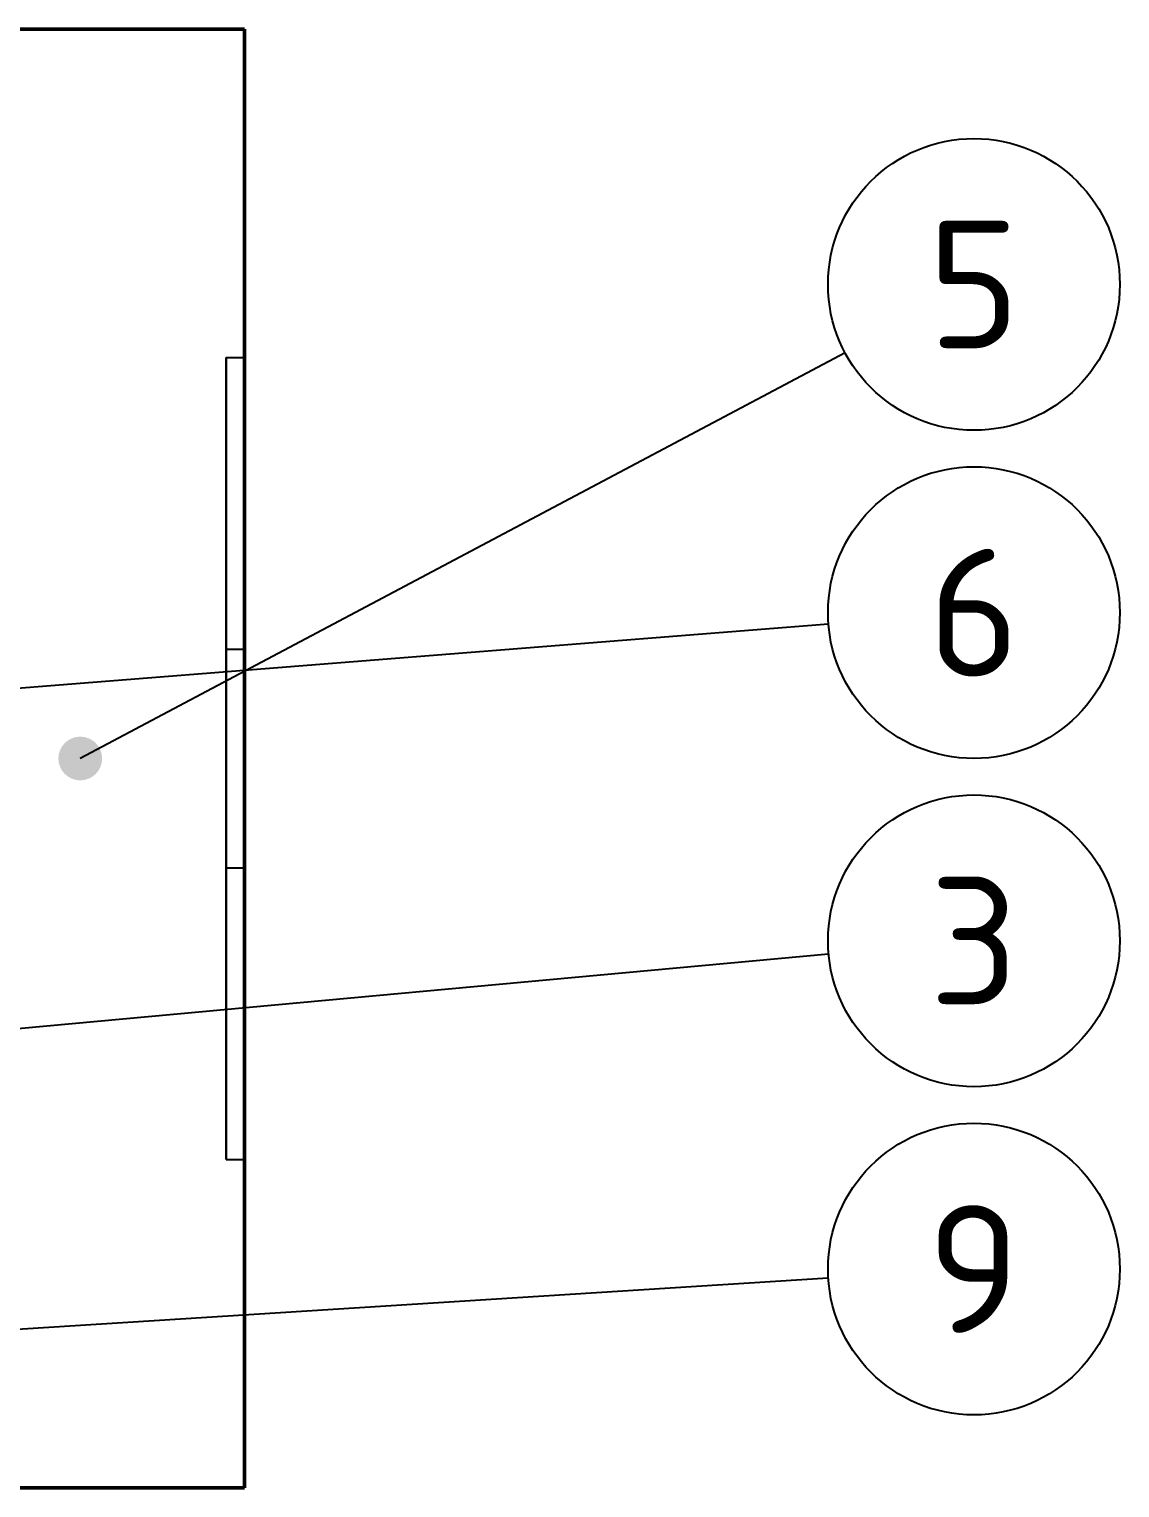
# Model space of a CAD drawing. Header units: millimetres. Extents: x 0 to 594, y 0 to 420.
# Drawn here: x 121.1 to 151, y 250 to 290 of the extents above; entities that cross this region are included whole.
import ezdxf
from ezdxf.enums import TextEntityAlignment as Align

# ---------------------------------------------------------------- set-up
doc = ezdxf.new("R2010")
doc.units = ezdxf.units.MM
doc.linetypes.add('ISO02-TRAZOS', pattern=[3.75, 3, -0.75])
for name, color, linetype, lineweight in [('01-VISIBLE', 7, 'CONTINUOUS', 50), ('02-OCULTA', 4, 'ISO02-TRAZOS', 25), ('06-TEXTO', 7, 'CONTINUOUS', 25), ('08-FINA', 5, 'CONTINUOUS', 25)]:
    doc.layers.add(name, color=color, linetype=linetype, lineweight=lineweight)
doc.styles.add('ISO3098', font='isocpeur.ttf')

msp = doc.modelspace()

# ---------------------------------------------------------------- hatches: boundary and pattern name
at = {"layer": '08-FINA'}
h = msp.add_hatch(color=7, dxfattribs=at)
h.dxf.hatch_style = 1
edge = h.paths.add_edge_path()
edge.add_arc((122.5, 270), 0.6, 0, 360)

# ---------------------------------------------------------------- linework, layer by layer
at = {"layer": '01-VISIBLE'}
for p, q in [((119, 290), (127, 290)), ((119, 250), (127, 250))]:
    msp.add_line(p, q, dxfattribs=at)
msp.add_lwpolyline([(127, 290), (127, 289.9), (127, 289.8), (127, 289.7), (127, 289.6), (127, 289.5), (127, 289.4), (127, 289.3), (127, 289.2), (127, 289.1), (127, 289), (127, 288.9), (127, 288.8), (127, 288.7), (127, 288.6), (127, 288.5), (127, 288.4), (127, 288.3), (127, 288.2), (127, 288.1), (127, 288), (127, 287.9), (127, 287.8), (127, 287.7), (127, 287.6), (127, 287.5), (127, 287.4), (127, 287.3), (127, 287.2), (127, 287.1), (127, 287), (127, 286.9), (127, 286.8), (127, 286.7), (127, 286.6), (127, 286.5), (127, 286.4), (127, 286.3), (127, 286.2), (127, 286.1), (127, 286), (127, 285.9), (127, 285.8), (127, 285.7), (127, 285.6), (127, 285.5), (127, 285.4), (127, 285.3), (127, 285.2), (127, 285.1), (127, 285), (127, 284.9), (127, 284.8), (127, 284.7), (127, 284.6), (127, 284.5), (127, 284.4), (127, 284.3), (127, 284.2), (127, 284.1), (127, 284), (127, 283.9), (127, 283.8), (127, 283.7), (127, 283.6), (127, 283.5), (127, 283.4), (127, 283.3), (127, 283.2), (127, 283.1), (127, 283), (127, 282.9), (127, 282.8), (127, 282.7), (127, 282.6), (127, 282.5), (127, 282.4), (127, 282.3), (127, 282.2), (127, 282.1), (127, 282), (127, 281.9), (127, 281.8), (127, 281.7), (127, 281.6), (127, 281.5), (127, 281.4), (127, 281.3), (127, 281.2), (127, 281.1), (127, 281), (127, 280.9), (127, 280.8), (127, 280.7), (127, 280.6), (127, 280.5), (127, 280.4), (127, 280.3), (127, 280.2), (127, 280.1), (127, 280), (127, 279.9), (127, 279.8), (127, 279.7), (127, 279.6), (127, 279.5), (127, 279.4), (127, 279.3), (127, 279.2), (127, 279.1), (127, 279), (127, 278.9), (127, 278.8), (127, 278.7), (127, 278.6), (127, 278.5), (127, 278.4), (127, 278.3), (127, 278.2), (127, 278.1), (127, 278), (127, 277.9), (127, 277.8), (127, 277.7), (127, 277.6), (127, 277.5), (127, 277.4), (127, 277.3), (127, 277.2), (127, 277.1), (127, 277), (127, 276.9), (127, 276.8), (127, 276.7), (127, 276.6), (127, 276.5), (127, 276.4), (127, 276.3), (127, 276.2), (127, 276.1), (127, 276), (127, 275.9), (127, 275.8), (127, 275.7), (127, 275.6), (127, 275.5), (127, 275.4), (127, 275.3), (127, 275.2), (127, 275.1), (127, 275), (127, 274.9), (127, 274.8), (127, 274.7), (127, 274.6), (127, 274.5), (127, 274.4), (127, 274.3), (127, 274.2), (127, 274.1), (127, 274), (127, 273.9), (127, 273.8), (127, 273.7), (127, 273.6), (127, 273.5), (127, 273.4), (127, 273.3), (127, 273.2), (127, 273.1), (127, 273), (127, 272.9), (127, 272.8), (127, 272.7), (127, 272.6), (127, 272.5), (127, 272.4), (127, 272.3), (127, 272.2), (127, 272.1), (127, 272), (127, 271.9), (127, 271.8), (127, 271.7), (127, 271.6), (127, 271.5), (127, 271.4), (127, 271.3), (127, 271.2), (127, 271.1), (127, 271), (127, 270.9), (127, 270.8), (127, 270.7), (127, 270.6), (127, 270.5), (127, 270.4), (127, 270.3), (127, 270.2), (127, 270.1), (127, 270), (127, 269.9), (127, 269.8), (127, 269.7), (127, 269.6), (127, 269.5), (127, 269.4), (127, 269.3), (127, 269.2), (127, 269.1), (127, 269), (127, 268.9), (127, 268.8), (127, 268.7), (127, 268.6), (127, 268.5), (127, 268.4), (127, 268.3), (127, 268.2), (127, 268.1), (127, 268), (127, 267.9), (127, 267.8), (127, 267.7), (127, 267.6), (127, 267.5), (127, 267.4), (127, 267.3), (127, 267.2), (127, 267.1), (127, 267), (127, 266.9), (127, 266.8), (127, 266.7), (127, 266.6), (127, 266.5), (127, 266.4), (127, 266.3), (127, 266.2), (127, 266.1), (127, 266), (127, 265.9), (127, 265.8), (127, 265.7), (127, 265.6), (127, 265.5), (127, 265.4), (127, 265.3), (127, 265.2), (127, 265.1), (127, 265), (127, 264.9), (127, 264.8), (127, 264.7), (127, 264.6), (127, 264.5), (127, 264.4), (127, 264.3), (127, 264.2), (127, 264.1), (127, 264), (127, 263.9), (127, 263.8), (127, 263.7), (127, 263.6), (127, 263.5), (127, 263.4), (127, 263.3), (127, 263.2), (127, 263.1), (127, 263), (127, 262.9), (127, 262.8), (127, 262.7), (127, 262.6), (127, 262.5), (127, 262.4), (127, 262.3), (127, 262.2), (127, 262.1), (127, 262), (127, 261.9), (127, 261.8), (127, 261.7), (127, 261.6), (127, 261.5), (127, 261.4), (127, 261.3), (127, 261.2), (127, 261.1), (127, 261), (127, 260.9), (127, 260.8), (127, 260.7), (127, 260.6), (127, 260.5), (127, 260.4), (127, 260.3), (127, 260.2), (127, 260.1), (127, 260), (127, 259.9), (127, 259.8), (127, 259.7), (127, 259.6), (127, 259.5), (127, 259.4), (127, 259.3), (127, 259.2), (127, 259.1), (127, 259), (127, 258.9), (127, 258.8), (127, 258.7), (127, 258.6), (127, 258.5), (127, 258.4), (127, 258.3), (127, 258.2), (127, 258.1), (127, 258), (127, 257.9), (127, 257.8), (127, 257.7), (127, 257.6), (127, 257.5), (127, 257.4), (127, 257.3), (127, 257.2), (127, 257.1), (127, 257), (127, 256.9), (127, 256.8), (127, 256.7), (127, 256.6), (127, 256.5), (127, 256.4), (127, 256.3), (127, 256.2), (127, 256.1), (127, 256), (127, 255.9), (127, 255.8), (127, 255.7), (127, 255.6), (127, 255.5), (127, 255.4), (127, 255.3), (127, 255.2), (127, 255.1), (127, 255), (127, 254.9), (127, 254.8), (127, 254.7), (127, 254.6), (127, 254.5), (127, 254.4), (127, 254.3), (127, 254.2), (127, 254.1), (127, 254), (127, 253.9), (127, 253.8), (127, 253.7), (127, 253.6), (127, 253.5), (127, 253.4), (127, 253.3), (127, 253.2), (127, 253.1), (127, 253), (127, 252.9), (127, 252.8), (127, 252.7), (127, 252.6), (127, 252.5), (127, 252.4), (127, 252.3), (127, 252.2), (127, 252.1), (127, 252), (127, 251.9), (127, 251.8), (127, 251.7), (127, 251.6), (127, 251.5), (127, 251.4), (127, 251.3), (127, 251.2), (127, 251.1), (127, 251), (127, 250.9), (127, 250.8), (127, 250.7), (127, 250.6), (127, 250.5), (127, 250.4), (127, 250.3), (127, 250.2), (127, 250.1), (127, 250)], dxfattribs=at)
at = {"layer": '02-OCULTA'}
for p, q in [((126.5, 281), (127, 281)), ((126.5, 273), (127, 273)), ((126.5, 267), (127, 267)), ((126.5, 259), (127, 259))]:
    msp.add_line(p, q, dxfattribs=at)
for points in [[(127, 250), (127, 250.1), (127, 250.2), (127, 250.3), (127, 250.4), (127, 250.5), (127, 250.6), (127, 250.7), (127, 250.8), (127, 250.9), (127, 251), (127, 251.1), (127, 251.2), (127, 251.3), (127, 251.4), (127, 251.5), (127, 251.6), (127, 251.7), (127, 251.8), (127, 251.9), (127, 252), (127, 252.1), (127, 252.2), (127, 252.3), (127, 252.4), (127, 252.5), (127, 252.6), (127, 252.7), (127, 252.8), (127, 252.9), (127, 253), (127, 253.1), (127, 253.2), (127, 253.3), (127, 253.4), (127, 253.5), (127, 253.6), (127, 253.7), (127, 253.8), (127, 253.9), (127, 254), (127, 254.1), (127, 254.2), (127, 254.3), (127, 254.4), (127, 254.5), (127, 254.6), (127, 254.7), (127, 254.8), (127, 254.9), (127, 255), (127, 255.1), (127, 255.2), (127, 255.3), (127, 255.4), (127, 255.5), (127, 255.6), (127, 255.7), (127, 255.8), (127, 255.9), (127, 256), (127, 256.1), (127, 256.2), (127, 256.3), (127, 256.4), (127, 256.5), (127, 256.6), (127, 256.7), (127, 256.8), (127, 256.9), (127, 257), (127, 257.1), (127, 257.2), (127, 257.3), (127, 257.4), (127, 257.5), (127, 257.6), (127, 257.7), (127, 257.8), (127, 257.9), (127, 258), (127, 258.1), (127, 258.2), (127, 258.3), (127, 258.4), (127, 258.5), (127, 258.6), (127, 258.7), (127, 258.8), (127, 258.9), (127, 259), (127, 259.1), (127, 259.2), (127, 259.3), (127, 259.4), (127, 259.5), (127, 259.6), (127, 259.7), (127, 259.8), (127, 259.9), (127, 260), (127, 260.1), (127, 260.2), (127, 260.3), (127, 260.4), (127, 260.5), (127, 260.6), (127, 260.7), (127, 260.8), (127, 260.9), (127, 261), (127, 261.1), (127, 261.2), (127, 261.3), (127, 261.4), (127, 261.5), (127, 261.6), (127, 261.7), (127, 261.8), (127, 261.9), (127, 262), (127, 262.1), (127, 262.2), (127, 262.3), (127, 262.4), (127, 262.5), (127, 262.6), (127, 262.7), (127, 262.8), (127, 262.9), (127, 263), (127, 263.1), (127, 263.2), (127, 263.3), (127, 263.4), (127, 263.5), (127, 263.6), (127, 263.7), (127, 263.8), (127, 263.9), (127, 264), (127, 264.1), (127, 264.2), (127, 264.3), (127, 264.4), (127, 264.5), (127, 264.6), (127, 264.7), (127, 264.8), (127, 264.9), (127, 265), (127, 265.1), (127, 265.2), (127, 265.3), (127, 265.4), (127, 265.5), (127, 265.6), (127, 265.7), (127, 265.8), (127, 265.9), (127, 266), (127, 266.1), (127, 266.2), (127, 266.3), (127, 266.4), (127, 266.5), (127, 266.6), (127, 266.7), (127, 266.8), (127, 266.9), (127, 267), (127, 267.1), (127, 267.2), (127, 267.3), (127, 267.4), (127, 267.5), (127, 267.6), (127, 267.7), (127, 267.8), (127, 267.9), (127, 268), (127, 268.1), (127, 268.2), (127, 268.3), (127, 268.4), (127, 268.5), (127, 268.6), (127, 268.7), (127, 268.8), (127, 268.9), (127, 269), (127, 269.1), (127, 269.2), (127, 269.3), (127, 269.4), (127, 269.5), (127, 269.6), (127, 269.7), (127, 269.8), (127, 269.9), (127, 270), (127, 270.1), (127, 270.2), (127, 270.3), (127, 270.4), (127, 270.5), (127, 270.6), (127, 270.7), (127, 270.8), (127, 270.9), (127, 271), (127, 271.1), (127, 271.2), (127, 271.3), (127, 271.4), (127, 271.5), (127, 271.6), (127, 271.7), (127, 271.8), (127, 271.9), (127, 272), (127, 272.1), (127, 272.2), (127, 272.3), (127, 272.4), (127, 272.5), (127, 272.6), (127, 272.7), (127, 272.8), (127, 272.9), (127, 273), (127, 273.1), (127, 273.2), (127, 273.3), (127, 273.4), (127, 273.5), (127, 273.6), (127, 273.7), (127, 273.8), (127, 273.9), (127, 274), (127, 274.1), (127, 274.2), (127, 274.3), (127, 274.4), (127, 274.5), (127, 274.6), (127, 274.7), (127, 274.8), (127, 274.9), (127, 275), (127, 275.1), (127, 275.2), (127, 275.3), (127, 275.4), (127, 275.5), (127, 275.6), (127, 275.7), (127, 275.8), (127, 275.9), (127, 276), (127, 276.1), (127, 276.2), (127, 276.3), (127, 276.4), (127, 276.5), (127, 276.6), (127, 276.7), (127, 276.8), (127, 276.9), (127, 277), (127, 277.1), (127, 277.2), (127, 277.3), (127, 277.4), (127, 277.5), (127, 277.6), (127, 277.7), (127, 277.8), (127, 277.9), (127, 278), (127, 278.1), (127, 278.2), (127, 278.3), (127, 278.4), (127, 278.5), (127, 278.6), (127, 278.7), (127, 278.8), (127, 278.9), (127, 279), (127, 279.1), (127, 279.2), (127, 279.3), (127, 279.4), (127, 279.5), (127, 279.6), (127, 279.7), (127, 279.8), (127, 279.9), (127, 280), (127, 280.1), (127, 280.2), (127, 280.3), (127, 280.4), (127, 280.5), (127, 280.6), (127, 280.7), (127, 280.8), (127, 280.9), (127, 281), (127, 281.1), (127, 281.2), (127, 281.3), (127, 281.4), (127, 281.5), (127, 281.6), (127, 281.7), (127, 281.8), (127, 281.9), (127, 282), (127, 282.1), (127, 282.2), (127, 282.3), (127, 282.4), (127, 282.5), (127, 282.6), (127, 282.7), (127, 282.8), (127, 282.9), (127, 283), (127, 283.1), (127, 283.2), (127, 283.3), (127, 283.4), (127, 283.5), (127, 283.6), (127, 283.7), (127, 283.8), (127, 283.9), (127, 284), (127, 284.1), (127, 284.2), (127, 284.3), (127, 284.4), (127, 284.5), (127, 284.6), (127, 284.7), (127, 284.8), (127, 284.9), (127, 285), (127, 285.1), (127, 285.2), (127, 285.3), (127, 285.4), (127, 285.5), (127, 285.6), (127, 285.7), (127, 285.8), (127, 285.9), (127, 286), (127, 286.1), (127, 286.2), (127, 286.3), (127, 286.4), (127, 286.5), (127, 286.6), (127, 286.7), (127, 286.8), (127, 286.9), (127, 287), (127, 287.1), (127, 287.2), (127, 287.3), (127, 287.4), (127, 287.5), (127, 287.6), (127, 287.7), (127, 287.8), (127, 287.9), (127, 288), (127, 288.1), (127, 288.2), (127, 288.3), (127, 288.4), (127, 288.5), (127, 288.6), (127, 288.7), (127, 288.8), (127, 288.9), (127, 289), (127, 289.1), (127, 289.2), (127, 289.3), (127, 289.4), (127, 289.5), (127, 289.6), (127, 289.7), (127, 289.8), (127, 289.9), (127, 290)], [(126.5, 281), (126.5, 280.945), (126.5, 280.89), (126.5, 280.835), (126.5, 280.78), (126.5, 280.725), (126.5, 280.67), (126.5, 280.615), (126.5, 280.56), (126.5, 280.505), (126.5, 280.45), (126.5, 280.395), (126.5, 280.34), (126.5, 280.285), (126.5, 280.23), (126.5, 280.175), (126.5, 280.12), (126.5, 280.065), (126.5, 280.01), (126.5, 279.955), (126.5, 279.9), (126.5, 279.845), (126.5, 279.79), (126.5, 279.735), (126.5, 279.68), (126.5, 279.625), (126.5, 279.57), (126.5, 279.515), (126.5, 279.46), (126.5, 279.405), (126.5, 279.35), (126.5, 279.295), (126.5, 279.24), (126.5, 279.185), (126.5, 279.13), (126.5, 279.075), (126.5, 279.02), (126.5, 278.965), (126.5, 278.91), (126.5, 278.855), (126.5, 278.8), (126.5, 278.745), (126.5, 278.69), (126.5, 278.635), (126.5, 278.58), (126.5, 278.525), (126.5, 278.47), (126.5, 278.415), (126.5, 278.36), (126.5, 278.305), (126.5, 278.25), (126.5, 278.195), (126.5, 278.14), (126.5, 278.085), (126.5, 278.03), (126.5, 277.975), (126.5, 277.92), (126.5, 277.865), (126.5, 277.81), (126.5, 277.755), (126.5, 277.7), (126.5, 277.645), (126.5, 277.59), (126.5, 277.535), (126.5, 277.48), (126.5, 277.425), (126.5, 277.37), (126.5, 277.315), (126.5, 277.26), (126.5, 277.205), (126.5, 277.15), (126.5, 277.095), (126.5, 277.04), (126.5, 276.985), (126.5, 276.93), (126.5, 276.875), (126.5, 276.82), (126.5, 276.765), (126.5, 276.71), (126.5, 276.655), (126.5, 276.6), (126.5, 276.545), (126.5, 276.49), (126.5, 276.435), (126.5, 276.38), (126.5, 276.325), (126.5, 276.27), (126.5, 276.215), (126.5, 276.16), (126.5, 276.105), (126.5, 276.05), (126.5, 275.995), (126.5, 275.94), (126.5, 275.885), (126.5, 275.83), (126.5, 275.775), (126.5, 275.72), (126.5, 275.665), (126.5, 275.61), (126.5, 275.555), (126.5, 275.5), (126.5, 275.445), (126.5, 275.39), (126.5, 275.335), (126.5, 275.28), (126.5, 275.225), (126.5, 275.17), (126.5, 275.115), (126.5, 275.06), (126.5, 275.005), (126.5, 274.95), (126.5, 274.895), (126.5, 274.84), (126.5, 274.785), (126.5, 274.73), (126.5, 274.675), (126.5, 274.62), (126.5, 274.565), (126.5, 274.51), (126.5, 274.455), (126.5, 274.4), (126.5, 274.345), (126.5, 274.29), (126.5, 274.235), (126.5, 274.18), (126.5, 274.125), (126.5, 274.07), (126.5, 274.015), (126.5, 273.96), (126.5, 273.905), (126.5, 273.85), (126.5, 273.795), (126.5, 273.74), (126.5, 273.685), (126.5, 273.63), (126.5, 273.575), (126.5, 273.52), (126.5, 273.465), (126.5, 273.41), (126.5, 273.355), (126.5, 273.3), (126.5, 273.245), (126.5, 273.19), (126.5, 273.135), (126.5, 273.08), (126.5, 273.025), (126.5, 272.97), (126.5, 272.915), (126.5, 272.86), (126.5, 272.805), (126.5, 272.75), (126.5, 272.695), (126.5, 272.64), (126.5, 272.585), (126.5, 272.53), (126.5, 272.475), (126.5, 272.42), (126.5, 272.365), (126.5, 272.31), (126.5, 272.255), (126.5, 272.2), (126.5, 272.145), (126.5, 272.09), (126.5, 272.035), (126.5, 271.98), (126.5, 271.925), (126.5, 271.87), (126.5, 271.815), (126.5, 271.76), (126.5, 271.705), (126.5, 271.65), (126.5, 271.595), (126.5, 271.54), (126.5, 271.485), (126.5, 271.43), (126.5, 271.375), (126.5, 271.32), (126.5, 271.265), (126.5, 271.21), (126.5, 271.155), (126.5, 271.1), (126.5, 271.045), (126.5, 270.99), (126.5, 270.935), (126.5, 270.88), (126.5, 270.825), (126.5, 270.77), (126.5, 270.715), (126.5, 270.66), (126.5, 270.605), (126.5, 270.55), (126.5, 270.495), (126.5, 270.44), (126.5, 270.385), (126.5, 270.33), (126.5, 270.275), (126.5, 270.22), (126.5, 270.165), (126.5, 270.11), (126.5, 270.055), (126.5, 270), (126.5, 269.945), (126.5, 269.89), (126.5, 269.835), (126.5, 269.78), (126.5, 269.725), (126.5, 269.67), (126.5, 269.615), (126.5, 269.56), (126.5, 269.505), (126.5, 269.45), (126.5, 269.395), (126.5, 269.34), (126.5, 269.285), (126.5, 269.23), (126.5, 269.175), (126.5, 269.12), (126.5, 269.065), (126.5, 269.01), (126.5, 268.955), (126.5, 268.9), (126.5, 268.845), (126.5, 268.79), (126.5, 268.735), (126.5, 268.68), (126.5, 268.625), (126.5, 268.57), (126.5, 268.515), (126.5, 268.46), (126.5, 268.405), (126.5, 268.35), (126.5, 268.295), (126.5, 268.24), (126.5, 268.185), (126.5, 268.13), (126.5, 268.075), (126.5, 268.02), (126.5, 267.965), (126.5, 267.91), (126.5, 267.855), (126.5, 267.8), (126.5, 267.745), (126.5, 267.69), (126.5, 267.635), (126.5, 267.58), (126.5, 267.525), (126.5, 267.47), (126.5, 267.415), (126.5, 267.36), (126.5, 267.305), (126.5, 267.25), (126.5, 267.195), (126.5, 267.14), (126.5, 267.085), (126.5, 267.03), (126.5, 266.975), (126.5, 266.92), (126.5, 266.865), (126.5, 266.81), (126.5, 266.755), (126.5, 266.7), (126.5, 266.645), (126.5, 266.59), (126.5, 266.535), (126.5, 266.48), (126.5, 266.425), (126.5, 266.37), (126.5, 266.315), (126.5, 266.26), (126.5, 266.205), (126.5, 266.15), (126.5, 266.095), (126.5, 266.04), (126.5, 265.985), (126.5, 265.93), (126.5, 265.875), (126.5, 265.82), (126.5, 265.765), (126.5, 265.71), (126.5, 265.655), (126.5, 265.6), (126.5, 265.545), (126.5, 265.49), (126.5, 265.435), (126.5, 265.38), (126.5, 265.325), (126.5, 265.27), (126.5, 265.215), (126.5, 265.16), (126.5, 265.105), (126.5, 265.05), (126.5, 264.995), (126.5, 264.94), (126.5, 264.885), (126.5, 264.83), (126.5, 264.775), (126.5, 264.72), (126.5, 264.665), (126.5, 264.61), (126.5, 264.555), (126.5, 264.5), (126.5, 264.445), (126.5, 264.39), (126.5, 264.335), (126.5, 264.28), (126.5, 264.225), (126.5, 264.17), (126.5, 264.115), (126.5, 264.06), (126.5, 264.005), (126.5, 263.95), (126.5, 263.895), (126.5, 263.84), (126.5, 263.785), (126.5, 263.73), (126.5, 263.675), (126.5, 263.62), (126.5, 263.565), (126.5, 263.51), (126.5, 263.455), (126.5, 263.4), (126.5, 263.345), (126.5, 263.29), (126.5, 263.235), (126.5, 263.18), (126.5, 263.125), (126.5, 263.07), (126.5, 263.015), (126.5, 262.96), (126.5, 262.905), (126.5, 262.85), (126.5, 262.795), (126.5, 262.74), (126.5, 262.685), (126.5, 262.63), (126.5, 262.575), (126.5, 262.52), (126.5, 262.465), (126.5, 262.41), (126.5, 262.355), (126.5, 262.3), (126.5, 262.245), (126.5, 262.19), (126.5, 262.135), (126.5, 262.08), (126.5, 262.025), (126.5, 261.97), (126.5, 261.915), (126.5, 261.86), (126.5, 261.805), (126.5, 261.75), (126.5, 261.695), (126.5, 261.64), (126.5, 261.585), (126.5, 261.53), (126.5, 261.475), (126.5, 261.42), (126.5, 261.365), (126.5, 261.31), (126.5, 261.255), (126.5, 261.2), (126.5, 261.145), (126.5, 261.09), (126.5, 261.035), (126.5, 260.98), (126.5, 260.925), (126.5, 260.87), (126.5, 260.815), (126.5, 260.76), (126.5, 260.705), (126.5, 260.65), (126.5, 260.595), (126.5, 260.54), (126.5, 260.485), (126.5, 260.43), (126.5, 260.375), (126.5, 260.32), (126.5, 260.265), (126.5, 260.21), (126.5, 260.155), (126.5, 260.1), (126.5, 260.045), (126.5, 259.99), (126.5, 259.935), (126.5, 259.88), (126.5, 259.825), (126.5, 259.77), (126.5, 259.715), (126.5, 259.66), (126.5, 259.605), (126.5, 259.55), (126.5, 259.495), (126.5, 259.44), (126.5, 259.385), (126.5, 259.33), (126.5, 259.275), (126.5, 259.22), (126.5, 259.165), (126.5, 259.11), (126.5, 259.055), (126.5, 259)], [(126.5, 259), (126.5, 259.055), (126.5, 259.11), (126.5, 259.165), (126.5, 259.22), (126.5, 259.275), (126.5, 259.33), (126.5, 259.385), (126.5, 259.44), (126.5, 259.495), (126.5, 259.55), (126.5, 259.605), (126.5, 259.66), (126.5, 259.715), (126.5, 259.77), (126.5, 259.825), (126.5, 259.88), (126.5, 259.935), (126.5, 259.99), (126.5, 260.045), (126.5, 260.1), (126.5, 260.155), (126.5, 260.21), (126.5, 260.265), (126.5, 260.32), (126.5, 260.375), (126.5, 260.43), (126.5, 260.485), (126.5, 260.54), (126.5, 260.595), (126.5, 260.65), (126.5, 260.705), (126.5, 260.76), (126.5, 260.815), (126.5, 260.87), (126.5, 260.925), (126.5, 260.98), (126.5, 261.035), (126.5, 261.09), (126.5, 261.145), (126.5, 261.2), (126.5, 261.255), (126.5, 261.31), (126.5, 261.365), (126.5, 261.42), (126.5, 261.475), (126.5, 261.53), (126.5, 261.585), (126.5, 261.64), (126.5, 261.695), (126.5, 261.75), (126.5, 261.805), (126.5, 261.86), (126.5, 261.915), (126.5, 261.97), (126.5, 262.025), (126.5, 262.08), (126.5, 262.135), (126.5, 262.19), (126.5, 262.245), (126.5, 262.3), (126.5, 262.355), (126.5, 262.41), (126.5, 262.465), (126.5, 262.52), (126.5, 262.575), (126.5, 262.63), (126.5, 262.685), (126.5, 262.74), (126.5, 262.795), (126.5, 262.85), (126.5, 262.905), (126.5, 262.96), (126.5, 263.015), (126.5, 263.07), (126.5, 263.125), (126.5, 263.18), (126.5, 263.235), (126.5, 263.29), (126.5, 263.345), (126.5, 263.4), (126.5, 263.455), (126.5, 263.51), (126.5, 263.565), (126.5, 263.62), (126.5, 263.675), (126.5, 263.73), (126.5, 263.785), (126.5, 263.84), (126.5, 263.895), (126.5, 263.95), (126.5, 264.005), (126.5, 264.06), (126.5, 264.115), (126.5, 264.17), (126.5, 264.225), (126.5, 264.28), (126.5, 264.335), (126.5, 264.39), (126.5, 264.445), (126.5, 264.5), (126.5, 264.555), (126.5, 264.61), (126.5, 264.665), (126.5, 264.72), (126.5, 264.775), (126.5, 264.83), (126.5, 264.885), (126.5, 264.94), (126.5, 264.995), (126.5, 265.05), (126.5, 265.105), (126.5, 265.16), (126.5, 265.215), (126.5, 265.27), (126.5, 265.325), (126.5, 265.38), (126.5, 265.435), (126.5, 265.49), (126.5, 265.545), (126.5, 265.6), (126.5, 265.655), (126.5, 265.71), (126.5, 265.765), (126.5, 265.82), (126.5, 265.875), (126.5, 265.93), (126.5, 265.985), (126.5, 266.04), (126.5, 266.095), (126.5, 266.15), (126.5, 266.205), (126.5, 266.26), (126.5, 266.315), (126.5, 266.37), (126.5, 266.425), (126.5, 266.48), (126.5, 266.535), (126.5, 266.59), (126.5, 266.645), (126.5, 266.7), (126.5, 266.755), (126.5, 266.81), (126.5, 266.865), (126.5, 266.92), (126.5, 266.975), (126.5, 267.03), (126.5, 267.085), (126.5, 267.14), (126.5, 267.195), (126.5, 267.25), (126.5, 267.305), (126.5, 267.36), (126.5, 267.415), (126.5, 267.47), (126.5, 267.525), (126.5, 267.58), (126.5, 267.635), (126.5, 267.69), (126.5, 267.745), (126.5, 267.8), (126.5, 267.855), (126.5, 267.91), (126.5, 267.965), (126.5, 268.02), (126.5, 268.075), (126.5, 268.13), (126.5, 268.185), (126.5, 268.24), (126.5, 268.295), (126.5, 268.35), (126.5, 268.405), (126.5, 268.46), (126.5, 268.515), (126.5, 268.57), (126.5, 268.625), (126.5, 268.68), (126.5, 268.735), (126.5, 268.79), (126.5, 268.845), (126.5, 268.9), (126.5, 268.955), (126.5, 269.01), (126.5, 269.065), (126.5, 269.12), (126.5, 269.175), (126.5, 269.23), (126.5, 269.285), (126.5, 269.34), (126.5, 269.395), (126.5, 269.45), (126.5, 269.505), (126.5, 269.56), (126.5, 269.615), (126.5, 269.67), (126.5, 269.725), (126.5, 269.78), (126.5, 269.835), (126.5, 269.89), (126.5, 269.945), (126.5, 270), (126.5, 270.055), (126.5, 270.11), (126.5, 270.165), (126.5, 270.22), (126.5, 270.275), (126.5, 270.33), (126.5, 270.385), (126.5, 270.44), (126.5, 270.495), (126.5, 270.55), (126.5, 270.605), (126.5, 270.66), (126.5, 270.715), (126.5, 270.77), (126.5, 270.825), (126.5, 270.88), (126.5, 270.935), (126.5, 270.99), (126.5, 271.045), (126.5, 271.1), (126.5, 271.155), (126.5, 271.21), (126.5, 271.265), (126.5, 271.32), (126.5, 271.375), (126.5, 271.43), (126.5, 271.485), (126.5, 271.54), (126.5, 271.595), (126.5, 271.65), (126.5, 271.705), (126.5, 271.76), (126.5, 271.815), (126.5, 271.87), (126.5, 271.925), (126.5, 271.98), (126.5, 272.035), (126.5, 272.09), (126.5, 272.145), (126.5, 272.2), (126.5, 272.255), (126.5, 272.31), (126.5, 272.365), (126.5, 272.42), (126.5, 272.475), (126.5, 272.53), (126.5, 272.585), (126.5, 272.64), (126.5, 272.695), (126.5, 272.75), (126.5, 272.805), (126.5, 272.86), (126.5, 272.915), (126.5, 272.97), (126.5, 273.025), (126.5, 273.08), (126.5, 273.135), (126.5, 273.19), (126.5, 273.245), (126.5, 273.3), (126.5, 273.355), (126.5, 273.41), (126.5, 273.465), (126.5, 273.52), (126.5, 273.575), (126.5, 273.63), (126.5, 273.685), (126.5, 273.74), (126.5, 273.795), (126.5, 273.85), (126.5, 273.905), (126.5, 273.96), (126.5, 274.015), (126.5, 274.07), (126.5, 274.125), (126.5, 274.18), (126.5, 274.235), (126.5, 274.29), (126.5, 274.345), (126.5, 274.4), (126.5, 274.455), (126.5, 274.51), (126.5, 274.565), (126.5, 274.62), (126.5, 274.675), (126.5, 274.73), (126.5, 274.785), (126.5, 274.84), (126.5, 274.895), (126.5, 274.95), (126.5, 275.005), (126.5, 275.06), (126.5, 275.115), (126.5, 275.17), (126.5, 275.225), (126.5, 275.28), (126.5, 275.335), (126.5, 275.39), (126.5, 275.445), (126.5, 275.5), (126.5, 275.555), (126.5, 275.61), (126.5, 275.665), (126.5, 275.72), (126.5, 275.775), (126.5, 275.83), (126.5, 275.885), (126.5, 275.94), (126.5, 275.995), (126.5, 276.05), (126.5, 276.105), (126.5, 276.16), (126.5, 276.215), (126.5, 276.27), (126.5, 276.325), (126.5, 276.38), (126.5, 276.435), (126.5, 276.49), (126.5, 276.545), (126.5, 276.6), (126.5, 276.655), (126.5, 276.71), (126.5, 276.765), (126.5, 276.82), (126.5, 276.875), (126.5, 276.93), (126.5, 276.985), (126.5, 277.04), (126.5, 277.095), (126.5, 277.15), (126.5, 277.205), (126.5, 277.26), (126.5, 277.315), (126.5, 277.37), (126.5, 277.425), (126.5, 277.48), (126.5, 277.535), (126.5, 277.59), (126.5, 277.645), (126.5, 277.7), (126.5, 277.755), (126.5, 277.81), (126.5, 277.865), (126.5, 277.92), (126.5, 277.975), (126.5, 278.03), (126.5, 278.085), (126.5, 278.14), (126.5, 278.195), (126.5, 278.25), (126.5, 278.305), (126.5, 278.36), (126.5, 278.415), (126.5, 278.47), (126.5, 278.525), (126.5, 278.58), (126.5, 278.635), (126.5, 278.69), (126.5, 278.745), (126.5, 278.8), (126.5, 278.855), (126.5, 278.91), (126.5, 278.965), (126.5, 279.02), (126.5, 279.075), (126.5, 279.13), (126.5, 279.185), (126.5, 279.24), (126.5, 279.295), (126.5, 279.35), (126.5, 279.405), (126.5, 279.46), (126.5, 279.515), (126.5, 279.57), (126.5, 279.625), (126.5, 279.68), (126.5, 279.735), (126.5, 279.79), (126.5, 279.845), (126.5, 279.9), (126.5, 279.955), (126.5, 280.01), (126.5, 280.065), (126.5, 280.12), (126.5, 280.175), (126.5, 280.23), (126.5, 280.285), (126.5, 280.34), (126.5, 280.395), (126.5, 280.45), (126.5, 280.505), (126.5, 280.56), (126.5, 280.615), (126.5, 280.67), (126.5, 280.725), (126.5, 280.78), (126.5, 280.835), (126.5, 280.89), (126.5, 280.945), (126.5, 281)], [(127, 281), (127, 280.945), (127, 280.89), (127, 280.835), (127, 280.78), (127, 280.725), (127, 280.67), (127, 280.615), (127, 280.56), (127, 280.505), (127, 280.45), (127, 280.395), (127, 280.34), (127, 280.285), (127, 280.23), (127, 280.175), (127, 280.12), (127, 280.065), (127, 280.01), (127, 279.955), (127, 279.9), (127, 279.845), (127, 279.79), (127, 279.735), (127, 279.68), (127, 279.625), (127, 279.57), (127, 279.515), (127, 279.46), (127, 279.405), (127, 279.35), (127, 279.295), (127, 279.24), (127, 279.185), (127, 279.13), (127, 279.075), (127, 279.02), (127, 278.965), (127, 278.91), (127, 278.855), (127, 278.8), (127, 278.745), (127, 278.69), (127, 278.635), (127, 278.58), (127, 278.525), (127, 278.47), (127, 278.415), (127, 278.36), (127, 278.305), (127, 278.25), (127, 278.195), (127, 278.14), (127, 278.085), (127, 278.03), (127, 277.975), (127, 277.92), (127, 277.865), (127, 277.81), (127, 277.755), (127, 277.7), (127, 277.645), (127, 277.59), (127, 277.535), (127, 277.48), (127, 277.425), (127, 277.37), (127, 277.315), (127, 277.26), (127, 277.205), (127, 277.15), (127, 277.095), (127, 277.04), (127, 276.985), (127, 276.93), (127, 276.875), (127, 276.82), (127, 276.765), (127, 276.71), (127, 276.655), (127, 276.6), (127, 276.545), (127, 276.49), (127, 276.435), (127, 276.38), (127, 276.325), (127, 276.27), (127, 276.215), (127, 276.16), (127, 276.105), (127, 276.05), (127, 275.995), (127, 275.94), (127, 275.885), (127, 275.83), (127, 275.775), (127, 275.72), (127, 275.665), (127, 275.61), (127, 275.555), (127, 275.5), (127, 275.445), (127, 275.39), (127, 275.335), (127, 275.28), (127, 275.225), (127, 275.17), (127, 275.115), (127, 275.06), (127, 275.005), (127, 274.95), (127, 274.895), (127, 274.84), (127, 274.785), (127, 274.73), (127, 274.675), (127, 274.62), (127, 274.565), (127, 274.51), (127, 274.455), (127, 274.4), (127, 274.345), (127, 274.29), (127, 274.235), (127, 274.18), (127, 274.125), (127, 274.07), (127, 274.015), (127, 273.96), (127, 273.905), (127, 273.85), (127, 273.795), (127, 273.74), (127, 273.685), (127, 273.63), (127, 273.575), (127, 273.52), (127, 273.465), (127, 273.41), (127, 273.355), (127, 273.3), (127, 273.245), (127, 273.19), (127, 273.135), (127, 273.08), (127, 273.025), (127, 272.97), (127, 272.915), (127, 272.86), (127, 272.805), (127, 272.75), (127, 272.695), (127, 272.64), (127, 272.585), (127, 272.53), (127, 272.475), (127, 272.42), (127, 272.365), (127, 272.31), (127, 272.255), (127, 272.2), (127, 272.145), (127, 272.09), (127, 272.035), (127, 271.98), (127, 271.925), (127, 271.87), (127, 271.815), (127, 271.76), (127, 271.705), (127, 271.65), (127, 271.595), (127, 271.54), (127, 271.485), (127, 271.43), (127, 271.375), (127, 271.32), (127, 271.265), (127, 271.21), (127, 271.155), (127, 271.1), (127, 271.045), (127, 270.99), (127, 270.935), (127, 270.88), (127, 270.825), (127, 270.77), (127, 270.715), (127, 270.66), (127, 270.605), (127, 270.55), (127, 270.495), (127, 270.44), (127, 270.385), (127, 270.33), (127, 270.275), (127, 270.22), (127, 270.165), (127, 270.11), (127, 270.055), (127, 270), (127, 269.945), (127, 269.89), (127, 269.835), (127, 269.78), (127, 269.725), (127, 269.67), (127, 269.615), (127, 269.56), (127, 269.505), (127, 269.45), (127, 269.395), (127, 269.34), (127, 269.285), (127, 269.23), (127, 269.175), (127, 269.12), (127, 269.065), (127, 269.01), (127, 268.955), (127, 268.9), (127, 268.845), (127, 268.79), (127, 268.735), (127, 268.68), (127, 268.625), (127, 268.57), (127, 268.515), (127, 268.46), (127, 268.405), (127, 268.35), (127, 268.295), (127, 268.24), (127, 268.185), (127, 268.13), (127, 268.075), (127, 268.02), (127, 267.965), (127, 267.91), (127, 267.855), (127, 267.8), (127, 267.745), (127, 267.69), (127, 267.635), (127, 267.58), (127, 267.525), (127, 267.47), (127, 267.415), (127, 267.36), (127, 267.305), (127, 267.25), (127, 267.195), (127, 267.14), (127, 267.085), (127, 267.03), (127, 266.975), (127, 266.92), (127, 266.865), (127, 266.81), (127, 266.755), (127, 266.7), (127, 266.645), (127, 266.59), (127, 266.535), (127, 266.48), (127, 266.425), (127, 266.37), (127, 266.315), (127, 266.26), (127, 266.205), (127, 266.15), (127, 266.095), (127, 266.04), (127, 265.985), (127, 265.93), (127, 265.875), (127, 265.82), (127, 265.765), (127, 265.71), (127, 265.655), (127, 265.6), (127, 265.545), (127, 265.49), (127, 265.435), (127, 265.38), (127, 265.325), (127, 265.27), (127, 265.215), (127, 265.16), (127, 265.105), (127, 265.05), (127, 264.995), (127, 264.94), (127, 264.885), (127, 264.83), (127, 264.775), (127, 264.72), (127, 264.665), (127, 264.61), (127, 264.555), (127, 264.5), (127, 264.445), (127, 264.39), (127, 264.335), (127, 264.28), (127, 264.225), (127, 264.17), (127, 264.115), (127, 264.06), (127, 264.005), (127, 263.95), (127, 263.895), (127, 263.84), (127, 263.785), (127, 263.73), (127, 263.675), (127, 263.62), (127, 263.565), (127, 263.51), (127, 263.455), (127, 263.4), (127, 263.345), (127, 263.29), (127, 263.235), (127, 263.18), (127, 263.125), (127, 263.07), (127, 263.015), (127, 262.96), (127, 262.905), (127, 262.85), (127, 262.795), (127, 262.74), (127, 262.685), (127, 262.63), (127, 262.575), (127, 262.52), (127, 262.465), (127, 262.41), (127, 262.355), (127, 262.3), (127, 262.245), (127, 262.19), (127, 262.135), (127, 262.08), (127, 262.025), (127, 261.97), (127, 261.915), (127, 261.86), (127, 261.805), (127, 261.75), (127, 261.695), (127, 261.64), (127, 261.585), (127, 261.53), (127, 261.475), (127, 261.42), (127, 261.365), (127, 261.31), (127, 261.255), (127, 261.2), (127, 261.145), (127, 261.09), (127, 261.035), (127, 260.98), (127, 260.925), (127, 260.87), (127, 260.815), (127, 260.76), (127, 260.705), (127, 260.65), (127, 260.595), (127, 260.54), (127, 260.485), (127, 260.43), (127, 260.375), (127, 260.32), (127, 260.265), (127, 260.21), (127, 260.155), (127, 260.1), (127, 260.045), (127, 259.99), (127, 259.935), (127, 259.88), (127, 259.825), (127, 259.77), (127, 259.715), (127, 259.66), (127, 259.605), (127, 259.55), (127, 259.495), (127, 259.44), (127, 259.385), (127, 259.33), (127, 259.275), (127, 259.22), (127, 259.165), (127, 259.11), (127, 259.055), (127, 259)], [(127, 259), (127, 259.055), (127, 259.11), (127, 259.165), (127, 259.22), (127, 259.275), (127, 259.33), (127, 259.385), (127, 259.44), (127, 259.495), (127, 259.55), (127, 259.605), (127, 259.66), (127, 259.715), (127, 259.77), (127, 259.825), (127, 259.88), (127, 259.935), (127, 259.99), (127, 260.045), (127, 260.1), (127, 260.155), (127, 260.21), (127, 260.265), (127, 260.32), (127, 260.375), (127, 260.43), (127, 260.485), (127, 260.54), (127, 260.595), (127, 260.65), (127, 260.705), (127, 260.76), (127, 260.815), (127, 260.87), (127, 260.925), (127, 260.98), (127, 261.035), (127, 261.09), (127, 261.145), (127, 261.2), (127, 261.255), (127, 261.31), (127, 261.365), (127, 261.42), (127, 261.475), (127, 261.53), (127, 261.585), (127, 261.64), (127, 261.695), (127, 261.75), (127, 261.805), (127, 261.86), (127, 261.915), (127, 261.97), (127, 262.025), (127, 262.08), (127, 262.135), (127, 262.19), (127, 262.245), (127, 262.3), (127, 262.355), (127, 262.41), (127, 262.465), (127, 262.52), (127, 262.575), (127, 262.63), (127, 262.685), (127, 262.74), (127, 262.795), (127, 262.85), (127, 262.905), (127, 262.96), (127, 263.015), (127, 263.07), (127, 263.125), (127, 263.18), (127, 263.235), (127, 263.29), (127, 263.345), (127, 263.4), (127, 263.455), (127, 263.51), (127, 263.565), (127, 263.62), (127, 263.675), (127, 263.73), (127, 263.785), (127, 263.84), (127, 263.895), (127, 263.95), (127, 264.005), (127, 264.06), (127, 264.115), (127, 264.17), (127, 264.225), (127, 264.28), (127, 264.335), (127, 264.39), (127, 264.445), (127, 264.5), (127, 264.555), (127, 264.61), (127, 264.665), (127, 264.72), (127, 264.775), (127, 264.83), (127, 264.885), (127, 264.94), (127, 264.995), (127, 265.05), (127, 265.105), (127, 265.16), (127, 265.215), (127, 265.27), (127, 265.325), (127, 265.38), (127, 265.435), (127, 265.49), (127, 265.545), (127, 265.6), (127, 265.655), (127, 265.71), (127, 265.765), (127, 265.82), (127, 265.875), (127, 265.93), (127, 265.985), (127, 266.04), (127, 266.095), (127, 266.15), (127, 266.205), (127, 266.26), (127, 266.315), (127, 266.37), (127, 266.425), (127, 266.48), (127, 266.535), (127, 266.59), (127, 266.645), (127, 266.7), (127, 266.755), (127, 266.81), (127, 266.865), (127, 266.92), (127, 266.975), (127, 267.03), (127, 267.085), (127, 267.14), (127, 267.195), (127, 267.25), (127, 267.305), (127, 267.36), (127, 267.415), (127, 267.47), (127, 267.525), (127, 267.58), (127, 267.635), (127, 267.69), (127, 267.745), (127, 267.8), (127, 267.855), (127, 267.91), (127, 267.965), (127, 268.02), (127, 268.075), (127, 268.13), (127, 268.185), (127, 268.24), (127, 268.295), (127, 268.35), (127, 268.405), (127, 268.46), (127, 268.515), (127, 268.57), (127, 268.625), (127, 268.68), (127, 268.735), (127, 268.79), (127, 268.845), (127, 268.9), (127, 268.955), (127, 269.01), (127, 269.065), (127, 269.12), (127, 269.175), (127, 269.23), (127, 269.285), (127, 269.34), (127, 269.395), (127, 269.45), (127, 269.505), (127, 269.56), (127, 269.615), (127, 269.67), (127, 269.725), (127, 269.78), (127, 269.835), (127, 269.89), (127, 269.945), (127, 270), (127, 270.055), (127, 270.11), (127, 270.165), (127, 270.22), (127, 270.275), (127, 270.33), (127, 270.385), (127, 270.44), (127, 270.495), (127, 270.55), (127, 270.605), (127, 270.66), (127, 270.715), (127, 270.77), (127, 270.825), (127, 270.88), (127, 270.935), (127, 270.99), (127, 271.045), (127, 271.1), (127, 271.155), (127, 271.21), (127, 271.265), (127, 271.32), (127, 271.375), (127, 271.43), (127, 271.485), (127, 271.54), (127, 271.595), (127, 271.65), (127, 271.705), (127, 271.76), (127, 271.815), (127, 271.87), (127, 271.925), (127, 271.98), (127, 272.035), (127, 272.09), (127, 272.145), (127, 272.2), (127, 272.255), (127, 272.31), (127, 272.365), (127, 272.42), (127, 272.475), (127, 272.53), (127, 272.585), (127, 272.64), (127, 272.695), (127, 272.75), (127, 272.805), (127, 272.86), (127, 272.915), (127, 272.97), (127, 273.025), (127, 273.08), (127, 273.135), (127, 273.19), (127, 273.245), (127, 273.3), (127, 273.355), (127, 273.41), (127, 273.465), (127, 273.52), (127, 273.575), (127, 273.63), (127, 273.685), (127, 273.74), (127, 273.795), (127, 273.85), (127, 273.905), (127, 273.96), (127, 274.015), (127, 274.07), (127, 274.125), (127, 274.18), (127, 274.235), (127, 274.29), (127, 274.345), (127, 274.4), (127, 274.455), (127, 274.51), (127, 274.565), (127, 274.62), (127, 274.675), (127, 274.73), (127, 274.785), (127, 274.84), (127, 274.895), (127, 274.95), (127, 275.005), (127, 275.06), (127, 275.115), (127, 275.17), (127, 275.225), (127, 275.28), (127, 275.335), (127, 275.39), (127, 275.445), (127, 275.5), (127, 275.555), (127, 275.61), (127, 275.665), (127, 275.72), (127, 275.775), (127, 275.83), (127, 275.885), (127, 275.94), (127, 275.995), (127, 276.05), (127, 276.105), (127, 276.16), (127, 276.215), (127, 276.27), (127, 276.325), (127, 276.38), (127, 276.435), (127, 276.49), (127, 276.545), (127, 276.6), (127, 276.655), (127, 276.71), (127, 276.765), (127, 276.82), (127, 276.875), (127, 276.93), (127, 276.985), (127, 277.04), (127, 277.095), (127, 277.15), (127, 277.205), (127, 277.26), (127, 277.315), (127, 277.37), (127, 277.425), (127, 277.48), (127, 277.535), (127, 277.59), (127, 277.645), (127, 277.7), (127, 277.755), (127, 277.81), (127, 277.865), (127, 277.92), (127, 277.975), (127, 278.03), (127, 278.085), (127, 278.14), (127, 278.195), (127, 278.25), (127, 278.305), (127, 278.36), (127, 278.415), (127, 278.47), (127, 278.525), (127, 278.58), (127, 278.635), (127, 278.69), (127, 278.745), (127, 278.8), (127, 278.855), (127, 278.91), (127, 278.965), (127, 279.02), (127, 279.075), (127, 279.13), (127, 279.185), (127, 279.24), (127, 279.295), (127, 279.35), (127, 279.405), (127, 279.46), (127, 279.515), (127, 279.57), (127, 279.625), (127, 279.68), (127, 279.735), (127, 279.79), (127, 279.845), (127, 279.9), (127, 279.955), (127, 280.01), (127, 280.065), (127, 280.12), (127, 280.175), (127, 280.23), (127, 280.285), (127, 280.34), (127, 280.395), (127, 280.45), (127, 280.505), (127, 280.56), (127, 280.615), (127, 280.67), (127, 280.725), (127, 280.78), (127, 280.835), (127, 280.89), (127, 280.945), (127, 281)], [(126.5, 273), (126.5, 272.95), (126.5, 272.9), (126.5, 272.85), (126.5, 272.8), (126.5, 272.75), (126.5, 272.7), (126.5, 272.65), (126.5, 272.6), (126.5, 272.55), (126.5, 272.5), (126.5, 272.45), (126.5, 272.4), (126.5, 272.35), (126.5, 272.3), (126.5, 272.25), (126.5, 272.2), (126.5, 272.15), (126.5, 272.1), (126.5, 272.05), (126.5, 272), (126.5, 271.95), (126.5, 271.9), (126.5, 271.85), (126.5, 271.8), (126.5, 271.75), (126.5, 271.7), (126.5, 271.65), (126.5, 271.6), (126.5, 271.55), (126.5, 271.5), (126.5, 271.45), (126.5, 271.4), (126.5, 271.35), (126.5, 271.3), (126.5, 271.25), (126.5, 271.2), (126.5, 271.15), (126.5, 271.1), (126.5, 271.05), (126.5, 271), (126.5, 270.95), (126.5, 270.9), (126.5, 270.85), (126.5, 270.8), (126.5, 270.75), (126.5, 270.7), (126.5, 270.65), (126.5, 270.6), (126.5, 270.55), (126.5, 270.5), (126.5, 270.45), (126.5, 270.4), (126.5, 270.35), (126.5, 270.3), (126.5, 270.25), (126.5, 270.2), (126.5, 270.15), (126.5, 270.1), (126.5, 270.05), (126.5, 270), (126.5, 269.95), (126.5, 269.9), (126.5, 269.85), (126.5, 269.8), (126.5, 269.75), (126.5, 269.7), (126.5, 269.65), (126.5, 269.6), (126.5, 269.55), (126.5, 269.5), (126.5, 269.45), (126.5, 269.4), (126.5, 269.35), (126.5, 269.3), (126.5, 269.25), (126.5, 269.2), (126.5, 269.15), (126.5, 269.1), (126.5, 269.05), (126.5, 269), (126.5, 268.95), (126.5, 268.9), (126.5, 268.85), (126.5, 268.8), (126.5, 268.75), (126.5, 268.7), (126.5, 268.65), (126.5, 268.6), (126.5, 268.55), (126.5, 268.5), (126.5, 268.45), (126.5, 268.4), (126.5, 268.35), (126.5, 268.3), (126.5, 268.25), (126.5, 268.2), (126.5, 268.15), (126.5, 268.1), (126.5, 268.05), (126.5, 268), (126.5, 267.95), (126.5, 267.9), (126.5, 267.85), (126.5, 267.8), (126.5, 267.75), (126.5, 267.7), (126.5, 267.65), (126.5, 267.6), (126.5, 267.55), (126.5, 267.5), (126.5, 267.45), (126.5, 267.4), (126.5, 267.35), (126.5, 267.3), (126.5, 267.25), (126.5, 267.2), (126.5, 267.15), (126.5, 267.1), (126.5, 267.05), (126.5, 267)], [(126.5, 267), (126.5, 267.05), (126.5, 267.1), (126.5, 267.15), (126.5, 267.2), (126.5, 267.25), (126.5, 267.3), (126.5, 267.35), (126.5, 267.4), (126.5, 267.45), (126.5, 267.5), (126.5, 267.55), (126.5, 267.6), (126.5, 267.65), (126.5, 267.7), (126.5, 267.75), (126.5, 267.8), (126.5, 267.85), (126.5, 267.9), (126.5, 267.95), (126.5, 268), (126.5, 268.05), (126.5, 268.1), (126.5, 268.15), (126.5, 268.2), (126.5, 268.25), (126.5, 268.3), (126.5, 268.35), (126.5, 268.4), (126.5, 268.45), (126.5, 268.5), (126.5, 268.55), (126.5, 268.6), (126.5, 268.65), (126.5, 268.7), (126.5, 268.75), (126.5, 268.8), (126.5, 268.85), (126.5, 268.9), (126.5, 268.95), (126.5, 269), (126.5, 269.05), (126.5, 269.1), (126.5, 269.15), (126.5, 269.2), (126.5, 269.25), (126.5, 269.3), (126.5, 269.35), (126.5, 269.4), (126.5, 269.45), (126.5, 269.5), (126.5, 269.55), (126.5, 269.6), (126.5, 269.65), (126.5, 269.7), (126.5, 269.75), (126.5, 269.8), (126.5, 269.85), (126.5, 269.9), (126.5, 269.95), (126.5, 270), (126.5, 270.05), (126.5, 270.1), (126.5, 270.15), (126.5, 270.2), (126.5, 270.25), (126.5, 270.3), (126.5, 270.35), (126.5, 270.4), (126.5, 270.45), (126.5, 270.5), (126.5, 270.55), (126.5, 270.6), (126.5, 270.65), (126.5, 270.7), (126.5, 270.75), (126.5, 270.8), (126.5, 270.85), (126.5, 270.9), (126.5, 270.95), (126.5, 271), (126.5, 271.05), (126.5, 271.1), (126.5, 271.15), (126.5, 271.2), (126.5, 271.25), (126.5, 271.3), (126.5, 271.35), (126.5, 271.4), (126.5, 271.45), (126.5, 271.5), (126.5, 271.55), (126.5, 271.6), (126.5, 271.65), (126.5, 271.7), (126.5, 271.75), (126.5, 271.8), (126.5, 271.85), (126.5, 271.9), (126.5, 271.95), (126.5, 272), (126.5, 272.05), (126.5, 272.1), (126.5, 272.15), (126.5, 272.2), (126.5, 272.25), (126.5, 272.3), (126.5, 272.35), (126.5, 272.4), (126.5, 272.45), (126.5, 272.5), (126.5, 272.55), (126.5, 272.6), (126.5, 272.65), (126.5, 272.7), (126.5, 272.75), (126.5, 272.8), (126.5, 272.85), (126.5, 272.9), (126.5, 272.95), (126.5, 273)], [(127, 273), (127, 272.95), (127, 272.9), (127, 272.85), (127, 272.8), (127, 272.75), (127, 272.7), (127, 272.65), (127, 272.6), (127, 272.55), (127, 272.5), (127, 272.45), (127, 272.4), (127, 272.35), (127, 272.3), (127, 272.25), (127, 272.2), (127, 272.15), (127, 272.1), (127, 272.05), (127, 272), (127, 271.95), (127, 271.9), (127, 271.85), (127, 271.8), (127, 271.75), (127, 271.7), (127, 271.65), (127, 271.6), (127, 271.55), (127, 271.5), (127, 271.45), (127, 271.4), (127, 271.35), (127, 271.3), (127, 271.25), (127, 271.2), (127, 271.15), (127, 271.1), (127, 271.05), (127, 271), (127, 270.95), (127, 270.9), (127, 270.85), (127, 270.8), (127, 270.75), (127, 270.7), (127, 270.65), (127, 270.6), (127, 270.55), (127, 270.5), (127, 270.45), (127, 270.4), (127, 270.35), (127, 270.3), (127, 270.25), (127, 270.2), (127, 270.15), (127, 270.1), (127, 270.05), (127, 270), (127, 269.95), (127, 269.9), (127, 269.85), (127, 269.8), (127, 269.75), (127, 269.7), (127, 269.65), (127, 269.6), (127, 269.55), (127, 269.5), (127, 269.45), (127, 269.4), (127, 269.35), (127, 269.3), (127, 269.25), (127, 269.2), (127, 269.15), (127, 269.1), (127, 269.05), (127, 269), (127, 268.95), (127, 268.9), (127, 268.85), (127, 268.8), (127, 268.75), (127, 268.7), (127, 268.65), (127, 268.6), (127, 268.55), (127, 268.5), (127, 268.45), (127, 268.4), (127, 268.35), (127, 268.3), (127, 268.25), (127, 268.2), (127, 268.15), (127, 268.1), (127, 268.05), (127, 268), (127, 267.95), (127, 267.9), (127, 267.85), (127, 267.8), (127, 267.75), (127, 267.7), (127, 267.65), (127, 267.6), (127, 267.55), (127, 267.5), (127, 267.45), (127, 267.4), (127, 267.35), (127, 267.3), (127, 267.25), (127, 267.2), (127, 267.15), (127, 267.1), (127, 267.05), (127, 267)], [(127, 267), (127, 267.05), (127, 267.1), (127, 267.15), (127, 267.2), (127, 267.25), (127, 267.3), (127, 267.35), (127, 267.4), (127, 267.45), (127, 267.5), (127, 267.55), (127, 267.6), (127, 267.65), (127, 267.7), (127, 267.75), (127, 267.8), (127, 267.85), (127, 267.9), (127, 267.95), (127, 268), (127, 268.05), (127, 268.1), (127, 268.15), (127, 268.2), (127, 268.25), (127, 268.3), (127, 268.35), (127, 268.4), (127, 268.45), (127, 268.5), (127, 268.55), (127, 268.6), (127, 268.65), (127, 268.7), (127, 268.75), (127, 268.8), (127, 268.85), (127, 268.9), (127, 268.95), (127, 269), (127, 269.05), (127, 269.1), (127, 269.15), (127, 269.2), (127, 269.25), (127, 269.3), (127, 269.35), (127, 269.4), (127, 269.45), (127, 269.5), (127, 269.55), (127, 269.6), (127, 269.65), (127, 269.7), (127, 269.75), (127, 269.8), (127, 269.85), (127, 269.9), (127, 269.95), (127, 270), (127, 270.05), (127, 270.1), (127, 270.15), (127, 270.2), (127, 270.25), (127, 270.3), (127, 270.35), (127, 270.4), (127, 270.45), (127, 270.5), (127, 270.55), (127, 270.6), (127, 270.65), (127, 270.7), (127, 270.75), (127, 270.8), (127, 270.85), (127, 270.9), (127, 270.95), (127, 271), (127, 271.05), (127, 271.1), (127, 271.15), (127, 271.2), (127, 271.25), (127, 271.3), (127, 271.35), (127, 271.4), (127, 271.45), (127, 271.5), (127, 271.55), (127, 271.6), (127, 271.65), (127, 271.7), (127, 271.75), (127, 271.8), (127, 271.85), (127, 271.9), (127, 271.95), (127, 272), (127, 272.05), (127, 272.1), (127, 272.15), (127, 272.2), (127, 272.25), (127, 272.3), (127, 272.35), (127, 272.4), (127, 272.45), (127, 272.5), (127, 272.55), (127, 272.6), (127, 272.65), (127, 272.7), (127, 272.75), (127, 272.8), (127, 272.85), (127, 272.9), (127, 272.95), (127, 273)]]:
    msp.add_lwpolyline(points, dxfattribs=at)
at = {"layer": '08-FINA'}
for p, q in [((143.467, 281.125), (122.5, 270)), ((143.012, 273.684), (96.5, 270)), ((143.017, 264.634), (102.325, 260.895)), ((143.008, 255.748), (95.5, 252.75))]:
    msp.add_line(p, q, dxfattribs=at)
for centre in [(147, 283), (147, 274), (147, 265), (147, 256)]:
    msp.add_circle(centre, 4, dxfattribs=at)

# ---------------------------------------------------------------- texts
at = {"layer": '06-TEXTO', "style": 'ISO3098'}
for s, p in [('5', (147, 283)), ('6', (147, 274)), ('3', (147, 265)), ('9', (147, 256))]:
    msp.add_text(s, height=3.5, dxfattribs=at).set_placement(p, align=Align.MIDDLE_CENTER)

doc.saveas('drawing.dxf')
